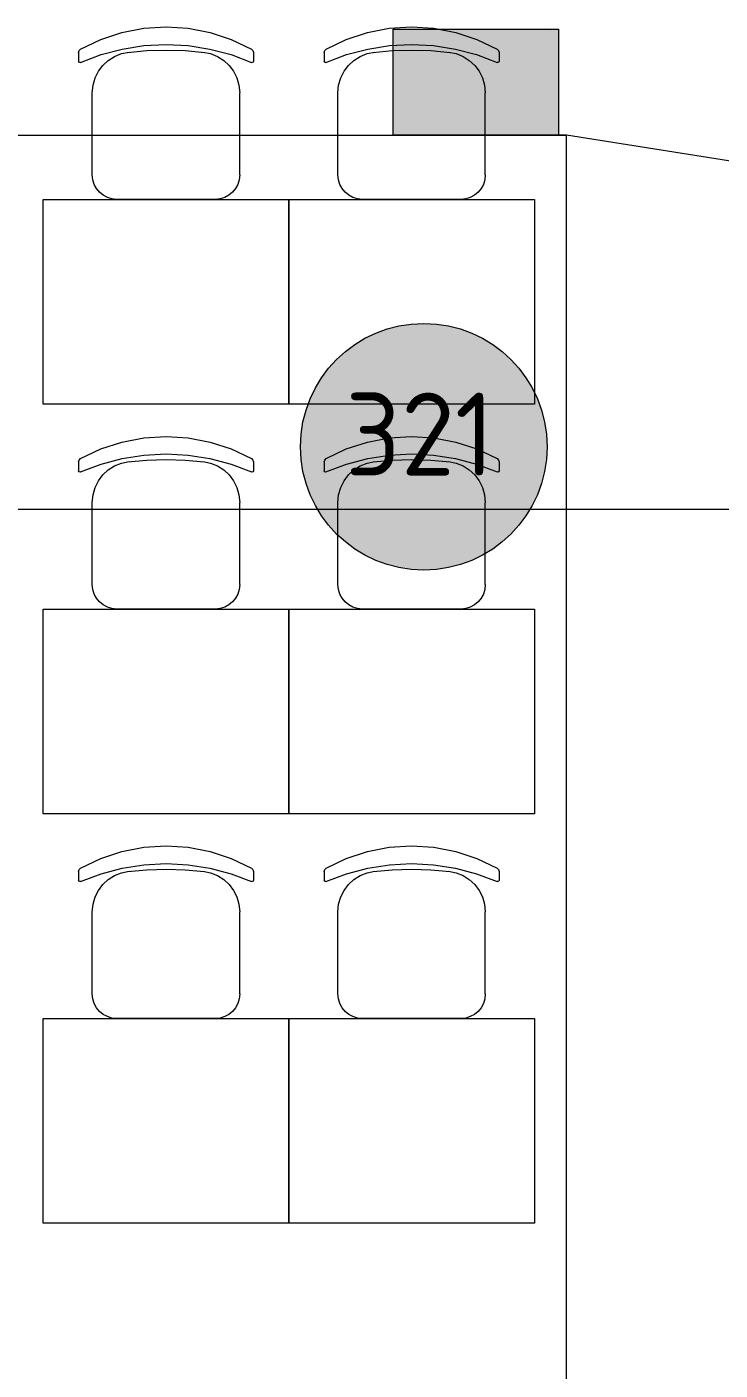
# Model space of a CAD drawing. Header units: millimetres. Extents: x 0 to 1189, y 0 to 841.
# Drawn here: x 817.35 to 834.29, y 396.35 to 429.15 of the extents above; entities that cross this region are included whole.
import ezdxf

# ---------------------------------------------------------------- set-up
doc = ezdxf.new("R2010")
doc.units = ezdxf.units.MM

msp = doc.modelspace()

# ---------------------------------------------------------------- hatches: boundary and pattern name
at = {"true_color": 0xffffff}
h = msp.add_hatch(color=7, dxfattribs=at)
h.dxf.hatch_style = 2
h.paths.add_polyline_path([(826.300262, 429.097426), (830.340269, 429.097426), (830.340269, 426.509422), (826.300262, 426.509422)])
h = msp.add_hatch(color=7, dxfattribs=at)
h.dxf.hatch_style = 2
h.paths.add_polyline_path([(826.300262, 429.097426), (830.340269, 429.097426), (830.340269, 426.509422), (826.300262, 426.509422)])
h = msp.add_hatch(color=7, dxfattribs=at)
h.dxf.hatch_style = 2
h.paths.add_polyline_path([(826.300262, 429.097426), (830.340269, 429.097426), (830.340269, 426.509422), (826.300262, 426.509422)])
at = {"true_color": 0x0077b0}
h = msp.add_hatch(color=144, dxfattribs=at)
h.paths.add_polyline_path([(827.509529, 427.700711), (827.509529, 428.50769), (827.480039, 428.664373), (827.391018, 428.795425), (827.262378, 428.881828), (827.10604, 428.91118), (826.949564, 428.881828), (826.818305, 428.795425), (826.730869, 428.664373), (826.70255, 428.50769), (826.70255, 427.700711), (826.730869, 427.544373), (826.818305, 427.415733), (826.949564, 427.326712), (827.10604, 427.297222), (827.262378, 427.326712), (827.391018, 427.415733), (827.480039, 427.544373)])
h.paths.add_polyline_path([(827.710172, 427.700711), (827.699018, 427.580055), (827.665592, 427.468029), (827.609945, 427.364995), (827.532129, 427.271314), (827.440361, 427.194015), (827.338308, 427.139505), (827.226644, 427.107216), (827.10604, 427.096579), (826.984307, 427.107216), (826.8726, 427.139505), (826.770401, 427.194015), (826.677194, 427.271314), (826.599464, 427.364995), (826.544007, 427.468029), (826.51077, 427.580055), (826.499703, 427.700711), (826.499703, 428.50769), (826.51077, 428.629423), (826.544007, 428.74113), (826.599464, 428.843329), (826.677194, 428.936536), (826.770401, 429.014352), (826.8726, 429.069999), (826.984307, 429.103425), (827.10604, 429.114578), (827.226696, 429.103468), (827.338722, 429.070343), (827.441756, 429.015515), (827.535437, 428.939292), (827.611341, 428.845654), (827.666006, 428.742508), (827.69907, 428.629853), (827.710172, 428.50769)])
h = msp.add_hatch(color=144, dxfattribs=at)
h.paths.add_polyline_path([(827.509529, 427.700711), (827.509529, 428.50769), (827.480039, 428.664373), (827.391018, 428.795425), (827.262378, 428.881828), (827.10604, 428.91118), (826.949564, 428.881828), (826.818305, 428.795425), (826.730869, 428.664373), (826.70255, 428.50769), (826.70255, 427.700711), (826.730869, 427.544373), (826.818305, 427.415733), (826.949564, 427.326712), (827.10604, 427.297222), (827.262378, 427.326712), (827.391018, 427.415733), (827.480039, 427.544373)])
h.paths.add_polyline_path([(827.710172, 427.700711), (827.699018, 427.580055), (827.665592, 427.468029), (827.609945, 427.364995), (827.532129, 427.271314), (827.440361, 427.194015), (827.338308, 427.139505), (827.226644, 427.107216), (827.10604, 427.096579), (826.984307, 427.107216), (826.8726, 427.139505), (826.770401, 427.194015), (826.677194, 427.271314), (826.599464, 427.364995), (826.544007, 427.468029), (826.51077, 427.580055), (826.499703, 427.700711), (826.499703, 428.50769), (826.51077, 428.629423), (826.544007, 428.74113), (826.599464, 428.843329), (826.677194, 428.936536), (826.770401, 429.014352), (826.8726, 429.069999), (826.984307, 429.103425), (827.10604, 429.114578), (827.226696, 429.103468), (827.338722, 429.070343), (827.441756, 429.015515), (827.535437, 428.939292), (827.611341, 428.845654), (827.666006, 428.742508), (827.69907, 428.629853), (827.710172, 428.50769)])
h = msp.add_hatch(color=144, dxfattribs=at)
h.paths.add_polyline_path([(827.509529, 427.700711), (827.509529, 428.50769), (827.480039, 428.664373), (827.391018, 428.795425), (827.262378, 428.881828), (827.10604, 428.91118), (826.949564, 428.881828), (826.818305, 428.795425), (826.730869, 428.664373), (826.70255, 428.50769), (826.70255, 427.700711), (826.730869, 427.544373), (826.818305, 427.415733), (826.949564, 427.326712), (827.10604, 427.297222), (827.262378, 427.326712), (827.391018, 427.415733), (827.480039, 427.544373)])
h.paths.add_polyline_path([(827.710172, 427.700711), (827.699018, 427.580055), (827.665592, 427.468029), (827.609945, 427.364995), (827.532129, 427.271314), (827.440361, 427.194015), (827.338308, 427.139505), (827.226644, 427.107216), (827.10604, 427.096579), (826.984307, 427.107216), (826.8726, 427.139505), (826.770401, 427.194015), (826.677194, 427.271314), (826.599464, 427.364995), (826.544007, 427.468029), (826.51077, 427.580055), (826.499703, 427.700711), (826.499703, 428.50769), (826.51077, 428.629423), (826.544007, 428.74113), (826.599464, 428.843329), (826.677194, 428.936536), (826.770401, 429.014352), (826.8726, 429.069999), (826.984307, 429.103425), (827.10604, 429.114578), (827.226696, 429.103468), (827.338722, 429.070343), (827.441756, 429.015515), (827.535437, 428.939292), (827.611341, 428.845654), (827.666006, 428.742508), (827.69907, 428.629853), (827.710172, 428.50769)])
h = msp.add_hatch(color=144, dxfattribs=at)
h.dxf.hatch_style = 2
h.paths.add_polyline_path([(829.932649, 428.770069), (829.701139, 428.538558), (829.630583, 428.50769), (829.554447, 428.532977), (829.52916, 428.609114), (829.557272, 428.679669), (829.952493, 429.074891), (829.993283, 429.104243), (830.034073, 429.114578), (830.110209, 429.089016), (830.135496, 429.012603), (830.135496, 427.195247), (830.110209, 427.120488), (830.034073, 427.096579), (829.957936, 427.120488), (829.932649, 427.195247)])
h = msp.add_hatch(color=144, dxfattribs=at)
h.dxf.hatch_style = 2
h.paths.add_polyline_path([(829.932649, 428.770069), (829.701139, 428.538558), (829.630583, 428.50769), (829.554447, 428.532977), (829.52916, 428.609114), (829.557272, 428.679669), (829.952493, 429.074891), (829.993283, 429.104243), (830.034073, 429.114578), (830.110209, 429.089016), (830.135496, 429.012603), (830.135496, 427.195247), (830.110209, 427.120488), (830.034073, 427.096579), (829.957936, 427.120488), (829.932649, 427.195247)])
h = msp.add_hatch(color=144, dxfattribs=at)
h.dxf.hatch_style = 2
h.paths.add_polyline_path([(829.932649, 428.770069), (829.701139, 428.538558), (829.630583, 428.50769), (829.554447, 428.532977), (829.52916, 428.609114), (829.557272, 428.679669), (829.952493, 429.074891), (829.993283, 429.104243), (830.034073, 429.114578), (830.110209, 429.089016), (830.135496, 429.012603), (830.135496, 427.195247), (830.110209, 427.120488), (830.034073, 427.096579), (829.957936, 427.120488), (829.932649, 427.195247)])
h = msp.add_hatch(color=144, dxfattribs=at)
h.dxf.hatch_style = 2
h.paths.add_polyline_path([(829.02307, 427.598736), (828.21609, 427.598736), (828.139954, 427.624299), (828.114667, 427.700711), (828.139954, 427.776848), (828.21609, 427.802135), (829.02307, 427.802135), (829.099206, 427.776848), (829.124493, 427.700711), (829.099206, 427.624299)])
h = msp.add_hatch(color=144, dxfattribs=at)
h.dxf.hatch_style = 2
h.paths.add_polyline_path([(829.02307, 427.598736), (828.21609, 427.598736), (828.139954, 427.624299), (828.114667, 427.700711), (828.139954, 427.776848), (828.21609, 427.802135), (829.02307, 427.802135), (829.099206, 427.776848), (829.124493, 427.700711), (829.099206, 427.624299)])
h = msp.add_hatch(color=144, dxfattribs=at)
h.dxf.hatch_style = 2
h.paths.add_polyline_path([(829.02307, 427.598736), (828.21609, 427.598736), (828.139954, 427.624299), (828.114667, 427.700711), (828.139954, 427.776848), (828.21609, 427.802135), (829.02307, 427.802135), (829.099206, 427.776848), (829.124493, 427.700711), (829.099206, 427.624299)])
at = {"true_color": 0xffffff}
h = msp.add_hatch(color=7, dxfattribs=at)
edge = h.paths.add_edge_path()
edge.add_arc((827.050764, 418.897411), 3.011755, 0, 360)

# ---------------------------------------------------------------- linework, layer by layer
at = {"color": 253, "lineweight": 0, "true_color": 0x999999}
for points in [[(818.666251, 428.610426), (819.159423, 428.844723), (819.676127, 429.014051), (820.209894, 429.116817), (820.754254, 429.151426), (821.299036, 429.116817), (821.832756, 429.014051), (822.349225, 428.844723), (822.842257, 428.610426)], [(818.666251, 428.610426), (819.159423, 428.844723), (819.676127, 429.014051), (820.209894, 429.116817), (820.754254, 429.151426), (821.299036, 429.116817), (821.832756, 429.014051), (822.349225, 428.844723), (822.842257, 428.610426)], [(824.66626, 428.610426), (825.159433, 428.844723), (825.676136, 429.014051), (826.209903, 429.116817), (826.754263, 429.151426), (827.299045, 429.116817), (827.832765, 429.014051), (828.349234, 428.844723), (828.842266, 428.610426)], [(824.66626, 428.610426), (825.159433, 428.844723), (825.676136, 429.014051), (826.209903, 429.116817), (826.754263, 429.151426), (827.299045, 429.116817), (827.832765, 429.014051), (828.349234, 428.844723), (828.842266, 428.610426)], [(818.662251, 428.282425), (819.166314, 428.472941), (819.685752, 428.610301), (820.216441, 428.693473), (820.754254, 428.721426), (821.292067, 428.693473), (821.822756, 428.610301), (822.342194, 428.472941), (822.846257, 428.282425)], [(818.662251, 428.282425), (819.166314, 428.472941), (819.685752, 428.610301), (820.216441, 428.693473), (820.754254, 428.721426), (821.292067, 428.693473), (821.822756, 428.610301), (822.342194, 428.472941), (822.846257, 428.282425)], [(824.66226, 428.282425), (825.166323, 428.472941), (825.685761, 428.610301), (826.21645, 428.693473), (826.754263, 428.721426), (827.292076, 428.693473), (827.822765, 428.610301), (828.342203, 428.472941), (828.846266, 428.282425)], [(824.66226, 428.282425), (825.166323, 428.472941), (825.685761, 428.610301), (826.21645, 428.693473), (826.754263, 428.721426), (827.292076, 428.693473), (827.822765, 428.610301), (828.342203, 428.472941), (828.846266, 428.282425)], [(818.619251, 428.526425), (818.631876, 428.574425), (818.666251, 428.610426)], [(818.619251, 428.526425), (818.631876, 428.574425), (818.666251, 428.610426)], [(818.619251, 428.526425), (818.619251, 428.309425)], [(818.619251, 428.526425), (818.619251, 428.309425)], [(818.954251, 427.539424), (818.971964, 427.727332), (819.023017, 427.904003), (819.104281, 428.065977), (819.212627, 428.2098), (819.344926, 428.332013), (819.498049, 428.42916), (819.668868, 428.497783), (819.854253, 428.534425)], [(818.954251, 427.539424), (818.971964, 427.727332), (819.023017, 427.904003), (819.104281, 428.065977), (819.212627, 428.2098), (819.344926, 428.332013), (819.498049, 428.42916), (819.668868, 428.497783), (819.854253, 428.534425)], [(819.813252, 428.529425), (820.283003, 428.5708), (820.754254, 428.584425), (821.22588, 428.5708), (821.695255, 428.529425)], [(819.813252, 428.529425), (820.283003, 428.5708), (820.754254, 428.584425), (821.22588, 428.5708), (821.695255, 428.529425)], [(821.654255, 428.534425), (821.83964, 428.497783), (822.010459, 428.42916), (822.163582, 428.332013), (822.295881, 428.2098), (822.404227, 428.065977), (822.485491, 427.904003), (822.536544, 427.727332), (822.554257, 427.539424)], [(821.654255, 428.534425), (821.83964, 428.497783), (822.010459, 428.42916), (822.163582, 428.332013), (822.295881, 428.2098), (822.404227, 428.065977), (822.485491, 427.904003), (822.536544, 427.727332), (822.554257, 427.539424)], [(822.842257, 428.610426), (822.876632, 428.574425), (822.889257, 428.526425)], [(822.842257, 428.610426), (822.876632, 428.574425), (822.889257, 428.526425)], [(822.889257, 428.526425), (822.889257, 428.309425)], [(822.889257, 428.526425), (822.889257, 428.309425)], [(824.61926, 428.526425), (824.631885, 428.574425), (824.66626, 428.610426)], [(824.61926, 428.526425), (824.631885, 428.574425), (824.66626, 428.610426)], [(824.61926, 428.526425), (824.61926, 428.309425)], [(824.61926, 428.526425), (824.61926, 428.309425)], [(824.95426, 427.539424), (824.971973, 427.727332), (825.023026, 427.904003), (825.10429, 428.065977), (825.212636, 428.2098), (825.344935, 428.332013), (825.498058, 428.42916), (825.668877, 428.497783), (825.854262, 428.534425)], [(824.95426, 427.539424), (824.971973, 427.727332), (825.023026, 427.904003), (825.10429, 428.065977), (825.212636, 428.2098), (825.344935, 428.332013), (825.498058, 428.42916), (825.668877, 428.497783), (825.854262, 428.534425)], [(825.813262, 428.529425), (826.283012, 428.5708), (826.754263, 428.584425), (827.225889, 428.5708), (827.695265, 428.529425)], [(825.813262, 428.529425), (826.283012, 428.5708), (826.754263, 428.584425), (827.225889, 428.5708), (827.695265, 428.529425)], [(827.654264, 428.534425), (827.83965, 428.497783), (828.010468, 428.42916), (828.163591, 428.332013), (828.29589, 428.2098), (828.404236, 428.065977), (828.4855, 427.904003), (828.536553, 427.727332), (828.554266, 427.539424)], [(827.654264, 428.534425), (827.83965, 428.497783), (828.010468, 428.42916), (828.163591, 428.332013), (828.29589, 428.2098), (828.404236, 428.065977), (828.4855, 427.904003), (828.536553, 427.727332), (828.554266, 427.539424)], [(828.842266, 428.610426), (828.876641, 428.574425), (828.889266, 428.526425)], [(828.842266, 428.610426), (828.876641, 428.574425), (828.889266, 428.526425)], [(828.889266, 428.526425), (828.889266, 428.309425)], [(828.889266, 428.526425), (828.889266, 428.309425)], [(818.662251, 428.282425), (818.649251, 428.279425), (818.628251, 428.28805), (818.619251, 428.309425)], [(818.662251, 428.282425), (818.649251, 428.279425), (818.628251, 428.28805), (818.619251, 428.309425)], [(822.889257, 428.309425), (822.880632, 428.28805), (822.859257, 428.279425), (822.846257, 428.282425)], [(822.889257, 428.309425), (822.880632, 428.28805), (822.859257, 428.279425), (822.846257, 428.282425)], [(824.66226, 428.282425), (824.64926, 428.279425), (824.62826, 428.28805), (824.61926, 428.309425)], [(824.66226, 428.282425), (824.64926, 428.279425), (824.62826, 428.28805), (824.61926, 428.309425)], [(828.889266, 428.309425), (828.880641, 428.28805), (828.859266, 428.279425), (828.846266, 428.282425)], [(828.889266, 428.309425), (828.880641, 428.28805), (828.859266, 428.279425), (828.846266, 428.282425)], [(818.954251, 425.536421), (818.954251, 427.539424)], [(818.954251, 425.536421), (818.954251, 427.539424)], [(822.554257, 425.536421), (822.554257, 427.539424)], [(822.554257, 425.536421), (822.554257, 427.539424)], [(824.95426, 425.536421), (824.95426, 427.539424)], [(824.95426, 425.536421), (824.95426, 427.539424)], [(828.554266, 425.536421), (828.554266, 427.539424)], [(828.554266, 425.536421), (828.554266, 427.539424)], [(819.554252, 424.93642), (819.433437, 424.948584), (819.320861, 424.983482), (819.218949, 425.038725), (819.130126, 425.11192), (819.05682, 425.200678), (819.001454, 425.302608), (818.966456, 425.415319), (818.954251, 425.536421)], [(819.554252, 424.93642), (819.433437, 424.948584), (819.320861, 424.983482), (819.218949, 425.038725), (819.130126, 425.11192), (819.05682, 425.200678), (819.001454, 425.302608), (818.966456, 425.415319), (818.954251, 425.536421)], [(822.554257, 425.536421), (822.542052, 425.415319), (822.507053, 425.302608), (822.451688, 425.200678), (822.378381, 425.11192), (822.289559, 425.038725), (822.187647, 424.983482), (822.07507, 424.948584), (821.954256, 424.93642)], [(822.554257, 425.536421), (822.542052, 425.415319), (822.507053, 425.302608), (822.451688, 425.200678), (822.378381, 425.11192), (822.289559, 425.038725), (822.187647, 424.983482), (822.07507, 424.948584), (821.954256, 424.93642)], [(825.554261, 424.93642), (825.433447, 424.948584), (825.32087, 424.983482), (825.218958, 425.038725), (825.130136, 425.11192), (825.056829, 425.200678), (825.001464, 425.302608), (824.966465, 425.415319), (824.95426, 425.536421)], [(825.554261, 424.93642), (825.433447, 424.948584), (825.32087, 424.983482), (825.218958, 425.038725), (825.130136, 425.11192), (825.056829, 425.200678), (825.001464, 425.302608), (824.966465, 425.415319), (824.95426, 425.536421)], [(828.554266, 425.536421), (828.542061, 425.415319), (828.507063, 425.302608), (828.451697, 425.200678), (828.378391, 425.11192), (828.289568, 425.038725), (828.187656, 424.983482), (828.07508, 424.948584), (827.954265, 424.93642)], [(828.554266, 425.536421), (828.542061, 425.415319), (828.507063, 425.302608), (828.451697, 425.200678), (828.378391, 425.11192), (828.289568, 425.038725), (828.187656, 424.983482), (828.07508, 424.948584), (827.954265, 424.93642)], [(817.755249, 424.93642), (823.755259, 424.93642)], [(817.755249, 419.936412), (817.755249, 424.93642)], [(821.955256, 424.93642), (819.554252, 424.93642)], [(821.955256, 424.93642), (819.554252, 424.93642)], [(823.755259, 424.93642), (829.755268, 424.93642)], [(823.755259, 419.936412), (823.755259, 424.93642)], [(823.755259, 424.93642), (823.755259, 419.936412)], [(827.955265, 424.93642), (825.554261, 424.93642)], [(827.955265, 424.93642), (825.554261, 424.93642)], [(829.755268, 424.93642), (829.755268, 419.936412)], [(823.755259, 419.936412), (817.755249, 419.936412)], [(829.755268, 419.936412), (823.755259, 419.936412)], [(818.666251, 418.61041), (819.159423, 418.844707), (819.676127, 419.014036), (820.209894, 419.116802), (820.754254, 419.151411), (821.299036, 419.116802), (821.832756, 419.014036), (822.349225, 418.844707), (822.842257, 418.61041)], [(818.666251, 418.61041), (819.159423, 418.844707), (819.676127, 419.014036), (820.209894, 419.116802), (820.754254, 419.151411), (821.299036, 419.116802), (821.832756, 419.014036), (822.349225, 418.844707), (822.842257, 418.61041)], [(824.66626, 418.61041), (825.159433, 418.844707), (825.676136, 419.014036), (826.209903, 419.116802), (826.754263, 419.151411), (827.299045, 419.116802), (827.832765, 419.014036), (828.349234, 418.844707), (828.842266, 418.61041)], [(824.66626, 418.61041), (825.159433, 418.844707), (825.676136, 419.014036), (826.209903, 419.116802), (826.754263, 419.151411), (827.299045, 419.116802), (827.832765, 419.014036), (828.349234, 418.844707), (828.842266, 418.61041)], [(818.619251, 418.52641), (818.631876, 418.57441), (818.666251, 418.61041)], [(818.619251, 418.52641), (818.631876, 418.57441), (818.666251, 418.61041)], [(818.662251, 418.28241), (819.166314, 418.472926), (819.685752, 418.610285), (820.216441, 418.693457), (820.754254, 418.72141), (821.292067, 418.693457), (821.822756, 418.610285), (822.342194, 418.472926), (822.846257, 418.28241)], [(818.662251, 418.28241), (819.166314, 418.472926), (819.685752, 418.610285), (820.216441, 418.693457), (820.754254, 418.72141), (821.292067, 418.693457), (821.822756, 418.610285), (822.342194, 418.472926), (822.846257, 418.28241)], [(819.813252, 418.52941), (820.283003, 418.570785), (820.754254, 418.58441), (821.22588, 418.570785), (821.695255, 418.52941)], [(819.813252, 418.52941), (820.283003, 418.570785), (820.754254, 418.58441), (821.22588, 418.570785), (821.695255, 418.52941)], [(822.842257, 418.61041), (822.876632, 418.57441), (822.889257, 418.52641)], [(822.842257, 418.61041), (822.876632, 418.57441), (822.889257, 418.52641)], [(824.61926, 418.52641), (824.631885, 418.57441), (824.66626, 418.61041)], [(824.61926, 418.52641), (824.631885, 418.57441), (824.66626, 418.61041)], [(824.66226, 418.28241), (825.166323, 418.472926), (825.685761, 418.610285), (826.21645, 418.693457), (826.754263, 418.72141), (827.292076, 418.693457), (827.822765, 418.610285), (828.342203, 418.472926), (828.846266, 418.28241)], [(824.66226, 418.28241), (825.166323, 418.472926), (825.685761, 418.610285), (826.21645, 418.693457), (826.754263, 418.72141), (827.292076, 418.693457), (827.822765, 418.610285), (828.342203, 418.472926), (828.846266, 418.28241)], [(825.813262, 418.52941), (826.283012, 418.570785), (826.754263, 418.58441), (827.225889, 418.570785), (827.695265, 418.52941)], [(825.813262, 418.52941), (826.283012, 418.570785), (826.754263, 418.58441), (827.225889, 418.570785), (827.695265, 418.52941)], [(828.842266, 418.61041), (828.876641, 418.57441), (828.889266, 418.52641)], [(828.842266, 418.61041), (828.876641, 418.57441), (828.889266, 418.52641)], [(818.619251, 418.52641), (818.619251, 418.30941)], [(818.619251, 418.52641), (818.619251, 418.30941)], [(818.662251, 418.28241), (818.649251, 418.27941), (818.628251, 418.288035), (818.619251, 418.30941)], [(818.662251, 418.28241), (818.649251, 418.27941), (818.628251, 418.288035), (818.619251, 418.30941)], [(818.954251, 417.539409), (818.971964, 417.727317), (819.023017, 417.903987), (819.104281, 418.065962), (819.212627, 418.209785), (819.344926, 418.331998), (819.498049, 418.429144), (819.668868, 418.497767), (819.854253, 418.53441)], [(818.954251, 417.539409), (818.971964, 417.727317), (819.023017, 417.903987), (819.104281, 418.065962), (819.212627, 418.209785), (819.344926, 418.331998), (819.498049, 418.429144), (819.668868, 418.497767), (819.854253, 418.53441)], [(821.654255, 418.53441), (821.83964, 418.497767), (822.010459, 418.429144), (822.163582, 418.331998), (822.295881, 418.209785), (822.404227, 418.065962), (822.485491, 417.903987), (822.536544, 417.727317), (822.554257, 417.539409)], [(821.654255, 418.53441), (821.83964, 418.497767), (822.010459, 418.429144), (822.163582, 418.331998), (822.295881, 418.209785), (822.404227, 418.065962), (822.485491, 417.903987), (822.536544, 417.727317), (822.554257, 417.539409)], [(822.889257, 418.30941), (822.880632, 418.288035), (822.859257, 418.27941), (822.846257, 418.28241)], [(822.889257, 418.30941), (822.880632, 418.288035), (822.859257, 418.27941), (822.846257, 418.28241)], [(822.889257, 418.52641), (822.889257, 418.30941)], [(822.889257, 418.52641), (822.889257, 418.30941)], [(824.61926, 418.52641), (824.61926, 418.30941)], [(824.61926, 418.52641), (824.61926, 418.30941)], [(824.66226, 418.28241), (824.64926, 418.27941), (824.62826, 418.288035), (824.61926, 418.30941)], [(824.66226, 418.28241), (824.64926, 418.27941), (824.62826, 418.288035), (824.61926, 418.30941)], [(824.95426, 417.539409), (824.971973, 417.727317), (825.023026, 417.903987), (825.10429, 418.065962), (825.212636, 418.209785), (825.344935, 418.331998), (825.498058, 418.429144), (825.668877, 418.497767), (825.854262, 418.53441)], [(824.95426, 417.539409), (824.971973, 417.727317), (825.023026, 417.903987), (825.10429, 418.065962), (825.212636, 418.209785), (825.344935, 418.331998), (825.498058, 418.429144), (825.668877, 418.497767), (825.854262, 418.53441)], [(827.654264, 418.53441), (827.83965, 418.497767), (828.010468, 418.429144), (828.163591, 418.331998), (828.29589, 418.209785), (828.404236, 418.065962), (828.4855, 417.903987), (828.536553, 417.727317), (828.554266, 417.539409)], [(827.654264, 418.53441), (827.83965, 418.497767), (828.010468, 418.429144), (828.163591, 418.331998), (828.29589, 418.209785), (828.404236, 418.065962), (828.4855, 417.903987), (828.536553, 417.727317), (828.554266, 417.539409)], [(828.889266, 418.30941), (828.880641, 418.288035), (828.859266, 418.27941), (828.846266, 418.28241)], [(828.889266, 418.30941), (828.880641, 418.288035), (828.859266, 418.27941), (828.846266, 418.28241)], [(828.889266, 418.52641), (828.889266, 418.30941)], [(828.889266, 418.52641), (828.889266, 418.30941)], [(818.954251, 415.536406), (818.954251, 417.539409)], [(818.954251, 415.536406), (818.954251, 417.539409)], [(822.554257, 415.536406), (822.554257, 417.539409)], [(822.554257, 415.536406), (822.554257, 417.539409)], [(824.95426, 415.536406), (824.95426, 417.539409)], [(824.95426, 415.536406), (824.95426, 417.539409)], [(828.554266, 415.536406), (828.554266, 417.539409)], [(828.554266, 415.536406), (828.554266, 417.539409)], [(819.554252, 414.936405), (819.433437, 414.948569), (819.320861, 414.983467), (819.218949, 415.038709), (819.130126, 415.111905), (819.05682, 415.200663), (819.001454, 415.302593), (818.966456, 415.415304), (818.954251, 415.536406)], [(819.554252, 414.936405), (819.433437, 414.948569), (819.320861, 414.983467), (819.218949, 415.038709), (819.130126, 415.111905), (819.05682, 415.200663), (819.001454, 415.302593), (818.966456, 415.415304), (818.954251, 415.536406)], [(822.554257, 415.536406), (822.542052, 415.415304), (822.507053, 415.302593), (822.451688, 415.200663), (822.378381, 415.111905), (822.289559, 415.038709), (822.187647, 414.983467), (822.07507, 414.948569), (821.954256, 414.936405)], [(822.554257, 415.536406), (822.542052, 415.415304), (822.507053, 415.302593), (822.451688, 415.200663), (822.378381, 415.111905), (822.289559, 415.038709), (822.187647, 414.983467), (822.07507, 414.948569), (821.954256, 414.936405)], [(825.554261, 414.936405), (825.433447, 414.948569), (825.32087, 414.983467), (825.218958, 415.038709), (825.130136, 415.111905), (825.056829, 415.200663), (825.001464, 415.302593), (824.966465, 415.415304), (824.95426, 415.536406)], [(825.554261, 414.936405), (825.433447, 414.948569), (825.32087, 414.983467), (825.218958, 415.038709), (825.130136, 415.111905), (825.056829, 415.200663), (825.001464, 415.302593), (824.966465, 415.415304), (824.95426, 415.536406)], [(828.554266, 415.536406), (828.542061, 415.415304), (828.507063, 415.302593), (828.451697, 415.200663), (828.378391, 415.111905), (828.289568, 415.038709), (828.187656, 414.983467), (828.07508, 414.948569), (827.954265, 414.936405)], [(828.554266, 415.536406), (828.542061, 415.415304), (828.507063, 415.302593), (828.451697, 415.200663), (828.378391, 415.111905), (828.289568, 415.038709), (828.187656, 414.983467), (828.07508, 414.948569), (827.954265, 414.936405)], [(817.755249, 414.936405), (823.755259, 414.936405)], [(817.755249, 409.936397), (817.755249, 414.936405)], [(821.955256, 414.936405), (819.554252, 414.936405)], [(821.955256, 414.936405), (819.554252, 414.936405)], [(823.755259, 414.936405), (829.755268, 414.936405)], [(823.755259, 409.936397), (823.755259, 414.936405)], [(823.755259, 414.936405), (823.755259, 409.936397)], [(827.955265, 414.936405), (825.554261, 414.936405)], [(827.955265, 414.936405), (825.554261, 414.936405)], [(829.755268, 414.936405), (829.755268, 409.936397)], [(823.755259, 409.936397), (817.755249, 409.936397)], [(829.755268, 409.936397), (823.755259, 409.936397)], [(818.666251, 408.610395), (819.159423, 408.844692), (819.676127, 409.014021), (820.209894, 409.116786), (820.754254, 409.151396), (821.299036, 409.116786), (821.832756, 409.014021), (822.349225, 408.844692), (822.842257, 408.610395)], [(818.666251, 408.610395), (819.159423, 408.844692), (819.676127, 409.014021), (820.209894, 409.116786), (820.754254, 409.151396), (821.299036, 409.116786), (821.832756, 409.014021), (822.349225, 408.844692), (822.842257, 408.610395)], [(824.66626, 408.610395), (825.159433, 408.844692), (825.676136, 409.014021), (826.209903, 409.116786), (826.754263, 409.151396), (827.299045, 409.116786), (827.832765, 409.014021), (828.349234, 408.844692), (828.842266, 408.610395)], [(824.66626, 408.610395), (825.159433, 408.844692), (825.676136, 409.014021), (826.209903, 409.116786), (826.754263, 409.151396), (827.299045, 409.116786), (827.832765, 409.014021), (828.349234, 408.844692), (828.842266, 408.610395)], [(818.662251, 408.282394), (819.166314, 408.47291), (819.685752, 408.61027), (820.216441, 408.693442), (820.754254, 408.721395), (821.292067, 408.693442), (821.822756, 408.61027), (822.342194, 408.47291), (822.846257, 408.282394)], [(818.662251, 408.282394), (819.166314, 408.47291), (819.685752, 408.61027), (820.216441, 408.693442), (820.754254, 408.721395), (821.292067, 408.693442), (821.822756, 408.61027), (822.342194, 408.47291), (822.846257, 408.282394)], [(824.66226, 408.282394), (825.166323, 408.47291), (825.685761, 408.61027), (826.21645, 408.693442), (826.754263, 408.721395), (827.292076, 408.693442), (827.822765, 408.61027), (828.342203, 408.47291), (828.846266, 408.282394)], [(824.66226, 408.282394), (825.166323, 408.47291), (825.685761, 408.61027), (826.21645, 408.693442), (826.754263, 408.721395), (827.292076, 408.693442), (827.822765, 408.61027), (828.342203, 408.47291), (828.846266, 408.282394)], [(818.619251, 408.526395), (818.631876, 408.574395), (818.666251, 408.610395)], [(818.619251, 408.526395), (818.631876, 408.574395), (818.666251, 408.610395)], [(818.619251, 408.526395), (818.619251, 408.309394)], [(818.619251, 408.526395), (818.619251, 408.309394)], [(818.954251, 407.539393), (818.971964, 407.727302), (819.023017, 407.903972), (819.104281, 408.065947), (819.212627, 408.209769), (819.344926, 408.331982), (819.498049, 408.429129), (819.668868, 408.497752), (819.854253, 408.534395)], [(818.954251, 407.539393), (818.971964, 407.727302), (819.023017, 407.903972), (819.104281, 408.065947), (819.212627, 408.209769), (819.344926, 408.331982), (819.498049, 408.429129), (819.668868, 408.497752), (819.854253, 408.534395)], [(819.813252, 408.529395), (820.283003, 408.57077), (820.754254, 408.584395), (821.22588, 408.57077), (821.695255, 408.529395)], [(819.813252, 408.529395), (820.283003, 408.57077), (820.754254, 408.584395), (821.22588, 408.57077), (821.695255, 408.529395)], [(821.654255, 408.534395), (821.83964, 408.497752), (822.010459, 408.429129), (822.163582, 408.331982), (822.295881, 408.209769), (822.404227, 408.065947), (822.485491, 407.903972), (822.536544, 407.727302), (822.554257, 407.539393)], [(821.654255, 408.534395), (821.83964, 408.497752), (822.010459, 408.429129), (822.163582, 408.331982), (822.295881, 408.209769), (822.404227, 408.065947), (822.485491, 407.903972), (822.536544, 407.727302), (822.554257, 407.539393)], [(822.842257, 408.610395), (822.876632, 408.574395), (822.889257, 408.526395)], [(822.842257, 408.610395), (822.876632, 408.574395), (822.889257, 408.526395)], [(822.889257, 408.526395), (822.889257, 408.309394)], [(822.889257, 408.526395), (822.889257, 408.309394)], [(824.61926, 408.526395), (824.631885, 408.574395), (824.66626, 408.610395)], [(824.61926, 408.526395), (824.631885, 408.574395), (824.66626, 408.610395)], [(824.61926, 408.526395), (824.61926, 408.309394)], [(824.61926, 408.526395), (824.61926, 408.309394)], [(824.95426, 407.539393), (824.971973, 407.727302), (825.023026, 407.903972), (825.10429, 408.065947), (825.212636, 408.209769), (825.344935, 408.331982), (825.498058, 408.429129), (825.668877, 408.497752), (825.854262, 408.534395)], [(824.95426, 407.539393), (824.971973, 407.727302), (825.023026, 407.903972), (825.10429, 408.065947), (825.212636, 408.209769), (825.344935, 408.331982), (825.498058, 408.429129), (825.668877, 408.497752), (825.854262, 408.534395)], [(825.813262, 408.529395), (826.283012, 408.57077), (826.754263, 408.584395), (827.225889, 408.57077), (827.695265, 408.529395)], [(825.813262, 408.529395), (826.283012, 408.57077), (826.754263, 408.584395), (827.225889, 408.57077), (827.695265, 408.529395)], [(827.654264, 408.534395), (827.83965, 408.497752), (828.010468, 408.429129), (828.163591, 408.331982), (828.29589, 408.209769), (828.404236, 408.065947), (828.4855, 407.903972), (828.536553, 407.727302), (828.554266, 407.539393)], [(827.654264, 408.534395), (827.83965, 408.497752), (828.010468, 408.429129), (828.163591, 408.331982), (828.29589, 408.209769), (828.404236, 408.065947), (828.4855, 407.903972), (828.536553, 407.727302), (828.554266, 407.539393)], [(828.842266, 408.610395), (828.876641, 408.574395), (828.889266, 408.526395)], [(828.842266, 408.610395), (828.876641, 408.574395), (828.889266, 408.526395)], [(828.889266, 408.526395), (828.889266, 408.309394)], [(828.889266, 408.526395), (828.889266, 408.309394)], [(818.662251, 408.282394), (818.649251, 408.279394), (818.628251, 408.288019), (818.619251, 408.309394)], [(818.662251, 408.282394), (818.649251, 408.279394), (818.628251, 408.288019), (818.619251, 408.309394)], [(822.889257, 408.309394), (822.880632, 408.288019), (822.859257, 408.279394), (822.846257, 408.282394)], [(822.889257, 408.309394), (822.880632, 408.288019), (822.859257, 408.279394), (822.846257, 408.282394)], [(824.66226, 408.282394), (824.64926, 408.279394), (824.62826, 408.288019), (824.61926, 408.309394)], [(824.66226, 408.282394), (824.64926, 408.279394), (824.62826, 408.288019), (824.61926, 408.309394)], [(828.889266, 408.309394), (828.880641, 408.288019), (828.859266, 408.279394), (828.846266, 408.282394)], [(828.889266, 408.309394), (828.880641, 408.288019), (828.859266, 408.279394), (828.846266, 408.282394)], [(818.954251, 405.53639), (818.954251, 407.539393)], [(818.954251, 405.53639), (818.954251, 407.539393)], [(822.554257, 405.53639), (822.554257, 407.539393)], [(822.554257, 405.53639), (822.554257, 407.539393)], [(824.95426, 405.53639), (824.95426, 407.539393)], [(824.95426, 405.53639), (824.95426, 407.539393)], [(828.554266, 405.53639), (828.554266, 407.539393)], [(828.554266, 405.53639), (828.554266, 407.539393)], [(819.554252, 404.936389), (819.433437, 404.948553), (819.320861, 404.983452), (819.218949, 405.038694), (819.130126, 405.11189), (819.05682, 405.200648), (819.001454, 405.302577), (818.966456, 405.415289), (818.954251, 405.53639)], [(819.554252, 404.936389), (819.433437, 404.948553), (819.320861, 404.983452), (819.218949, 405.038694), (819.130126, 405.11189), (819.05682, 405.200648), (819.001454, 405.302577), (818.966456, 405.415289), (818.954251, 405.53639)], [(822.554257, 405.53639), (822.542052, 405.415289), (822.507053, 405.302577), (822.451688, 405.200648), (822.378381, 405.11189), (822.289559, 405.038694), (822.187647, 404.983452), (822.07507, 404.948553), (821.954256, 404.936389)], [(822.554257, 405.53639), (822.542052, 405.415289), (822.507053, 405.302577), (822.451688, 405.200648), (822.378381, 405.11189), (822.289559, 405.038694), (822.187647, 404.983452), (822.07507, 404.948553), (821.954256, 404.936389)], [(825.554261, 404.936389), (825.433447, 404.948553), (825.32087, 404.983452), (825.218958, 405.038694), (825.130136, 405.11189), (825.056829, 405.200648), (825.001464, 405.302577), (824.966465, 405.415289), (824.95426, 405.53639)], [(825.554261, 404.936389), (825.433447, 404.948553), (825.32087, 404.983452), (825.218958, 405.038694), (825.130136, 405.11189), (825.056829, 405.200648), (825.001464, 405.302577), (824.966465, 405.415289), (824.95426, 405.53639)], [(828.554266, 405.53639), (828.542061, 405.415289), (828.507063, 405.302577), (828.451697, 405.200648), (828.378391, 405.11189), (828.289568, 405.038694), (828.187656, 404.983452), (828.07508, 404.948553), (827.954265, 404.936389)], [(828.554266, 405.53639), (828.542061, 405.415289), (828.507063, 405.302577), (828.451697, 405.200648), (828.378391, 405.11189), (828.289568, 405.038694), (828.187656, 404.983452), (828.07508, 404.948553), (827.954265, 404.936389)], [(817.755249, 404.936389), (823.755259, 404.936389)], [(817.755249, 399.936382), (817.755249, 404.936389)], [(821.955256, 404.936389), (819.554252, 404.936389)], [(821.955256, 404.936389), (819.554252, 404.936389)], [(823.755259, 404.936389), (829.755268, 404.936389)], [(823.755259, 399.936382), (823.755259, 404.936389)], [(823.755259, 404.936389), (823.755259, 399.936382)], [(827.955265, 404.936389), (825.554261, 404.936389)], [(827.955265, 404.936389), (825.554261, 404.936389)], [(829.755268, 404.936389), (829.755268, 399.936382)], [(823.755259, 399.936382), (817.755249, 399.936382)], [(829.755268, 399.936382), (823.755259, 399.936382)]]:
    msp.add_lwpolyline(points, dxfattribs=at)
at = {"color": 144, "lineweight": 0, "true_color": 0x0077b0}
for points in [[(826.300262, 429.097426), (830.340269, 429.097426)], [(826.300262, 426.509422), (826.300262, 429.097426)], [(826.300262, 429.097426), (830.340269, 429.097426)], [(826.300262, 426.509422), (826.300262, 429.097426)], [(826.300262, 429.097426), (830.340269, 429.097426)], [(826.300262, 426.509422), (826.300262, 429.097426)], [(830.340269, 429.097426), (830.340269, 426.509422)], [(830.340269, 429.097426), (830.340269, 426.509422)], [(830.340269, 429.097426), (830.340269, 426.509422)], [(797.661219, 426.509422), (830.539269, 426.509422)], [(830.340269, 426.509422), (826.300262, 426.509422)], [(830.340269, 426.509422), (826.300262, 426.509422)], [(830.340269, 426.509422), (826.300262, 426.509422)], [(830.539269, 426.509422), (830.340269, 426.509422)], [(830.539269, 426.509422), (830.340269, 426.509422)], [(830.539269, 426.509422), (830.340269, 426.509422)], [(830.539269, 378.008348), (830.539269, 426.509422)], [(849.863298, 423.445418), (830.539269, 426.509422)]]:
    msp.add_lwpolyline(points, dxfattribs=at)
at = {"color": 7, "lineweight": 0}
for points in [[(824.039259, 418.897411), (824.054804, 419.205456), (824.100431, 419.504583), (824.174628, 419.793281), (824.275884, 420.070037), (824.402687, 420.333341), (824.553525, 420.581679), (824.726887, 420.813541), (824.92126, 421.027414), (825.135134, 421.221787), (825.366995, 421.395149), (825.615334, 421.545987), (825.878637, 421.67279), (826.155393, 421.774046), (826.444091, 421.848243), (826.743218, 421.89387), (827.051264, 421.909415), (827.359133, 421.89387), (827.658106, 421.848243), (827.94667, 421.774046), (828.223312, 421.67279), (828.486518, 421.545987), (828.734776, 421.395149), (828.966571, 421.221787), (829.180392, 421.027414), (829.374724, 420.813541), (829.548054, 420.581679), (829.69887, 420.333341), (829.825658, 420.070037), (829.926905, 419.793281), (830.001098, 419.504583), (830.046723, 419.205456), (830.062268, 418.897411)], [(830.062268, 418.897411), (830.046723, 418.58953), (830.001098, 418.290525), (829.926905, 418.001912), (829.825658, 417.725206), (829.69887, 417.461924), (829.548054, 417.213582), (829.374724, 416.981696), (829.180392, 416.767782), (828.966571, 416.573357), (828.734776, 416.399936), (828.486518, 416.249036), (828.223312, 416.122172), (827.94667, 416.020861), (827.658106, 415.946619), (827.359133, 415.900962), (827.051264, 415.885406), (826.743218, 415.900962), (826.444091, 415.946619), (826.155393, 416.020861), (825.878637, 416.122172), (825.615334, 416.249036), (825.366995, 416.399936), (825.135134, 416.573357), (824.92126, 416.767782), (824.726887, 416.981696), (824.553525, 417.213582), (824.402687, 417.461924), (824.275884, 417.725206), (824.174628, 418.001912), (824.100431, 418.290525), (824.054804, 418.58953), (824.039259, 418.897411)], [(198.085303, 417.371408), (863.72632, 417.371408)]]:
    msp.add_lwpolyline(points, dxfattribs=at)

# ---------------------------------------------------------------- texts
at = {"color": 7, "insert": (825.131375, 420.219303), "char_height": 2.026853, "attachment_point": 1}
msp.add_mtext('{\\fGOSTCommon|b0|i0|c0;321}', dxfattribs=at)

doc.saveas('drawing.dxf')
